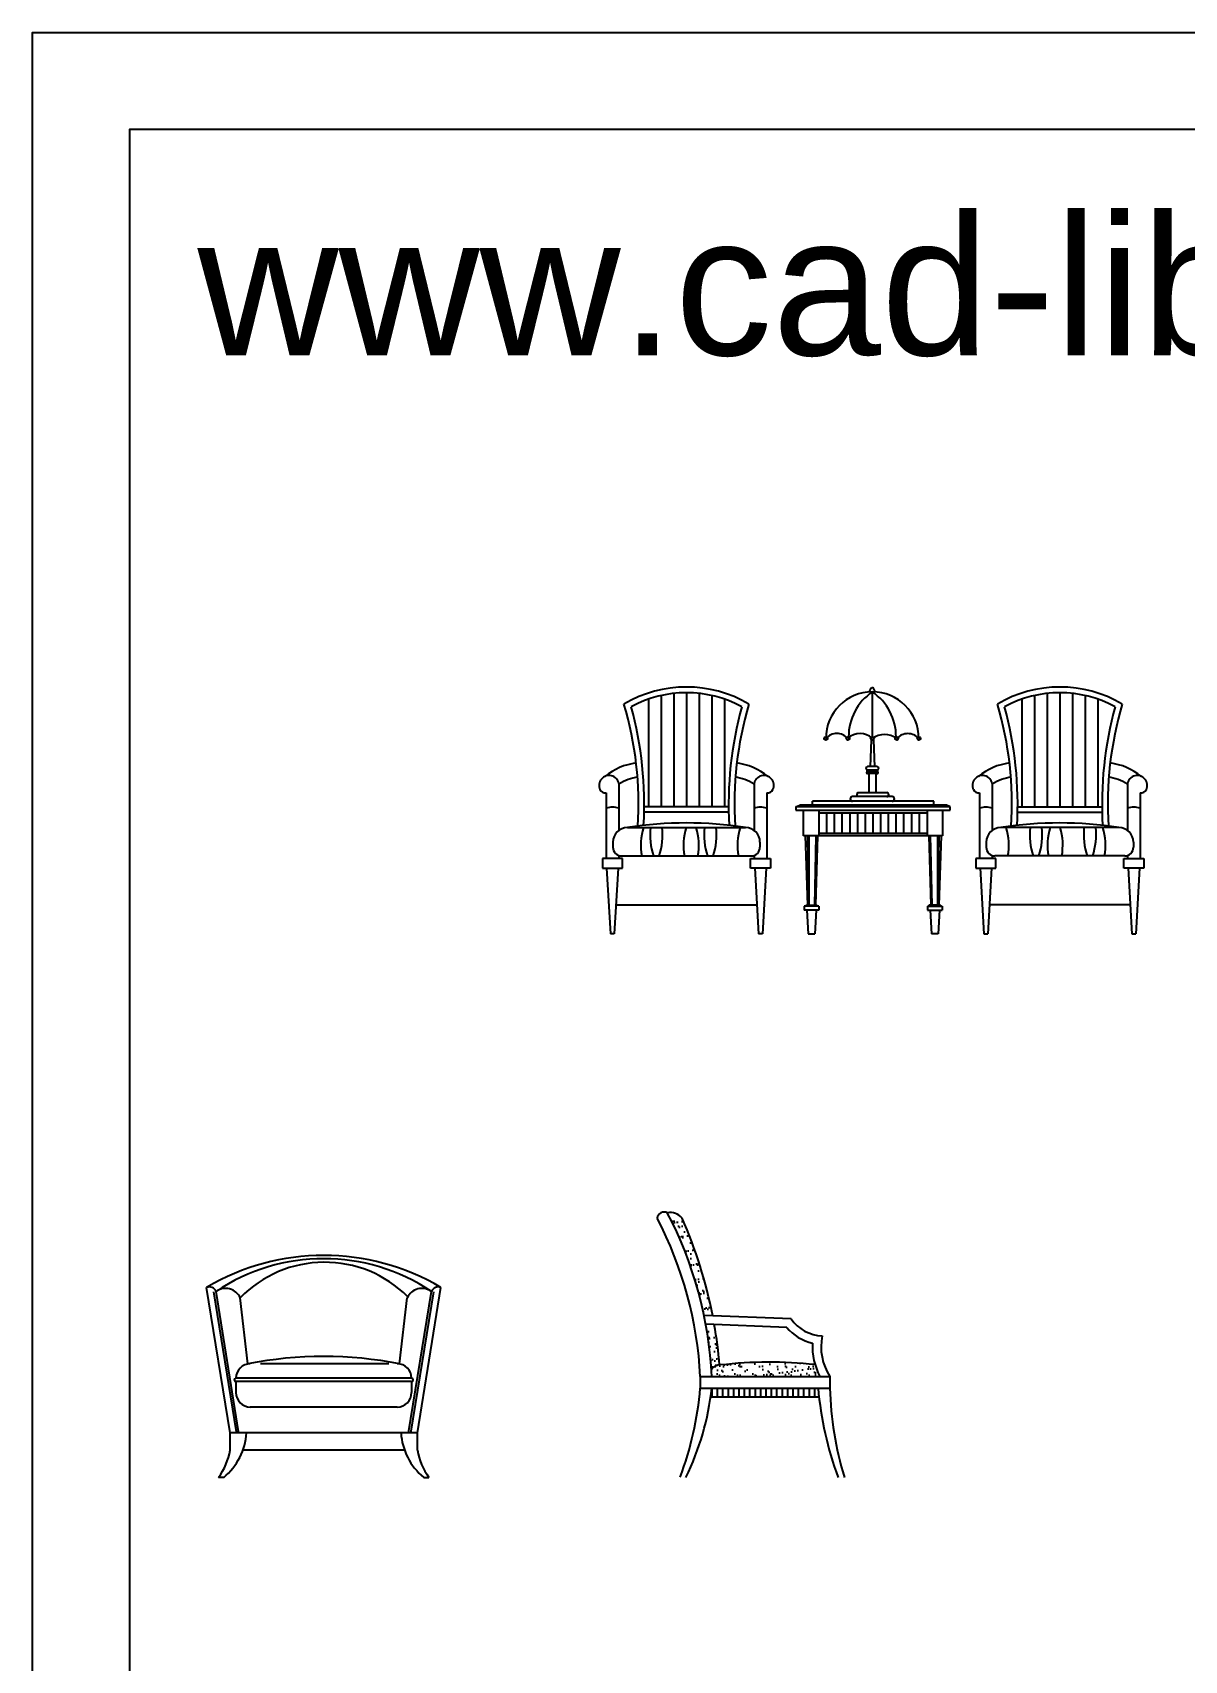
# Model space of a CAD drawing. Header units: inches. Extents: x 10 to 52.5, y 12.2 to 37.
# Drawn here: x 10 to 14, y 31.36 to 37.01 of the extents above; entities that cross this region are included whole.
import ezdxf

# ---------------------------------------------------------------- set-up
doc = ezdxf.new("R2010")
doc.units = ezdxf.units.IN
doc.header["$MEASUREMENT"] = 0
for name, color, linetype in [('02', 2, 'Continuous'), ('1', 1, 'Continuous'), ('4', 4, 'Continuous'), ('8', 8, 'Continuous'), ('kadrbm', 4, 'Continuous')]:
    doc.layers.add(name, color=color, linetype=linetype)
doc.styles.add('bmmm', font='swissel.ttf')

# ---------------------------------------------------------------- blocks, each defined once
blk = doc.blocks.new('kadrbm')
at = {"layer": 'kadrbm', "color": 4}
blk.add_lwpolyline([(0, 0), (0, 24.7972), (21, 24.7972), (21, 0), (0, 0)], close=True, dxfattribs=at)
blk.add_lwpolyline([(20.6631, 0.3257), (20.6631, 24.4603), (0.3369, 24.4603), (0.3369, 0.3257), (20.6631, 0.3257)], dxfattribs=at)
at = {"layer": 'kadrbm', "color": 211, "true_color": 0xf674fb, "style": 'bmmm'}
blk.add_text('www.cad-libraries.blogspot.com', height=0.485134, dxfattribs=at).set_placement((0.5726, 23.6772))

msp = doc.modelspace()

# ---------------------------------------------------------------- hatches: boundary and pattern name
at = {"layer": '8'}
h = msp.add_hatch(dxfattribs=at)
h.set_pattern_fill('AR-SAND', color=256, scale=0.02, style=0)
h.set_pattern_definition([(37.5, (-143.301792, 2.30306), (-0.001259867, 0.0385364754), [0, -0.0304, 0, -0.034, 0, -0.0325]), (7.5, (-143.30179, 2.30306), (0.035395534, 0.056442921), [0, -0.0164, 0, -0.0274, 0, -0.0105]), (327.5, (-143.326392, 2.30306), (0.062282837, 0.000113181), [0, -0.01, 0, -0.036, 0, -0.047]), (317.5, (-143.32639, 2.30306), (0.060122532, 0.017553511), [0, -0.005, 0, -0.0236, 0, -0.027])])
h.paths.add_polyline_path([(12.2562, 32.8927, 0.259842), (12.205, 32.9113, -0.069637), (12.3326, 32.5549), (12.3625, 32.5537, 0.055053)])
h.paths.add_polyline_path([(12.3681, 32.5234), (12.3385, 32.5246, -0.029012), (12.3582, 32.3675, -0.210585), (12.3867, 32.3826, 0.021949)])
h.paths.add_polyline_path([(12.3896, 32.3827, 0.229767), (12.3582, 32.3675, -0.00454), (12.3596, 32.3427), (12.7347, 32.3427, -0.051251), (12.7177, 32.3841, 0.056772)])
h = msp.add_hatch(dxfattribs=at)
h.set_pattern_fill('LINE', color=256, scale=0.15, angle=90, style=0)
h.set_pattern_definition([(90, (-143.301792, 2.30306), (-0.01875, 1e-18), [])])
h.paths.add_polyline_path([(12.7313, 32.2727, -0.006211), (12.7282, 32.3027), (12.3594, 32.3027, -0.008058), (12.3557, 32.2727)])

# ---------------------------------------------------------------- linework, layer by layer
at = {"layer": '02'}
for p, q in [((10.7092, 32.1508), (10.6307, 32.6368)), ((10.7171, 32.1521), (10.6386, 32.6381)), ((10.749, 32.3869), (10.7229, 32.616)), ((11.276, 32.3869), (11.3021, 32.616)), ((11.3071, 32.1473), (11.3864, 32.6381)), ((11.315, 32.146), (11.3942, 32.6368)), ((11.2387, 32.3869), (10.7932, 32.3869)), ((11.3175, 32.3369), (10.7075, 32.3369)), ((11.3175, 32.3251), (10.7075, 32.3251)), ((10.7075, 32.3251), (10.7075, 32.2869)), ((11.3175, 32.3251), (11.3175, 32.2869)), ((11.2675, 32.2369), (10.7575, 32.2369)), ((11.3375, 32.1473), (10.6875, 32.1473))]:
    msp.add_line(p, q, dxfattribs=at)
for centre, radius, start, end in [((11.0125, 32.0799), 0.6718, 56.1866, 123.8134), ((11.0154, 32.3309), 0.4085, 45.1066, 135.73), ((10.6152, 32.628), 0.0255, 23.1766, 110.9448), ((10.6715, 32.5918), 0.0568, 25.2491, 125.3686), ((11.3535, 32.5918), 0.0568, 54.6314, 154.7509), ((11.4098, 32.628), 0.0255, 69.0552, 156.8234), ((10.7575, 32.3369), 0.05, 90, 180), ((11.0125, 31.0352), 1.3771, 78.9682, 101.0318), ((11.2675, 32.3369), 0.05, 0, 90), ((10.7075, 32.331), 0.00589, 90, 270), ((11.3175, 32.331), 0.00589, 270, 90), ((10.7575, 32.2869), 0.05, 180, 270), ((11.2675, 32.2869), 0.05, 270, 0), ((11.4949, 32.1589), 0.2144, 183.106, 230.8273)]:
    msp.add_arc(centre, radius, start, end, dxfattribs=at)
at = {"layer": '1'}
for p, q in [((12.1835, 34.7064), (12.1835, 34.3205)), ((12.2275, 34.7137), (12.2275, 34.3205)), ((12.2715, 34.7161), (12.2715, 34.3205)), ((12.3155, 34.7137), (12.3155, 34.3205)), ((12.3595, 34.7064), (12.3595, 34.3205)), ((12.9167, 34.5634), (12.9167, 34.7191)), ((13.4795, 34.7064), (13.4795, 34.3205)), ((13.5235, 34.7137), (13.5235, 34.3205)), ((13.5675, 34.7161), (13.5675, 34.3205)), ((13.6115, 34.7137), (13.6115, 34.3205)), ((13.6555, 34.7064), (13.6555, 34.3205)), ((12.1395, 34.694), (12.1395, 34.3205)), ((12.4035, 34.694), (12.4035, 34.3205)), ((13.4355, 34.694), (13.4355, 34.3205)), ((13.6995, 34.694), (13.6995, 34.3205)), ((12.9126, 34.5533), (12.9086, 34.459)), ((12.9167, 34.5634), (12.9167, 34.5634)), ((12.9167, 34.5517), (12.9167, 34.5517)), ((12.9207, 34.5533), (12.9247, 34.459)), ((12.9331, 34.4599), (12.9002, 34.4599)), ((12.9002, 34.4486), (12.9331, 34.4486)), ((12.9331, 34.4427), (12.9002, 34.4427)), ((12.9331, 34.4353), (12.9002, 34.4353)), ((12.9046, 34.4353), (12.9046, 34.3695)), ((12.9086, 34.4599), (12.9086, 34.459)), ((12.9247, 34.4599), (12.9247, 34.459)), ((12.9288, 34.4353), (12.9288, 34.3695)), ((11.993, 34.3687), (11.993, 34.141)), ((12.0369, 34.4007), (12.0369, 34.2384)), ((12.5061, 34.4007), (12.5061, 34.2384)), ((12.55, 34.3687), (12.55, 34.141)), ((12.9853, 34.3557), (12.848, 34.3557)), ((12.8666, 34.3695), (12.9667, 34.3695)), ((12.9167, 34.3557), (12.9167, 34.3557)), ((12.9651, 34.3557), (12.9651, 34.3557)), ((13.289, 34.3687), (13.289, 34.141)), ((13.3329, 34.4007), (13.3329, 34.2384)), ((13.8021, 34.4007), (13.8021, 34.2384)), ((13.846, 34.3687), (13.846, 34.141)), ((12.4181, 34.3011), (12.1248, 34.3011)), ((12.4179, 34.3205), (12.1251, 34.3205)), ((12.6517, 34.3204), (12.6648, 34.3262)), ((13.1872, 34.3204), (12.6517, 34.3204)), ((12.6517, 34.3204), (12.6517, 34.3083)), ((12.6517, 34.3083), (13.1872, 34.3083)), ((13.1742, 34.3262), (12.6648, 34.3262)), ((12.6782, 34.2191), (12.6782, 34.3083)), ((12.7094, 34.3262), (12.7094, 34.3396)), ((13.1296, 34.3396), (12.7094, 34.3396)), ((12.7318, 34.2191), (12.7318, 34.3083)), ((12.7318, 34.2994), (13.1072, 34.2994)), ((12.7577, 34.2994), (12.7577, 34.228)), ((12.7845, 34.2994), (12.7845, 34.228)), ((12.8112, 34.2994), (12.8112, 34.228)), ((12.838, 34.2994), (12.838, 34.228)), ((12.8648, 34.2994), (12.8648, 34.228)), ((12.8916, 34.2994), (12.8916, 34.228)), ((12.9183, 34.2994), (12.9183, 34.228)), ((12.9451, 34.2994), (12.9451, 34.228)), ((12.9719, 34.2994), (12.9719, 34.228)), ((12.9987, 34.2994), (12.9987, 34.228)), ((13.0254, 34.2994), (13.0254, 34.228)), ((13.0522, 34.2994), (13.0522, 34.228)), ((13.079, 34.2994), (13.079, 34.228)), ((13.1072, 34.3083), (13.1072, 34.2191)), ((13.1296, 34.3262), (13.1296, 34.3396)), ((13.1607, 34.3083), (13.1607, 34.2191)), ((13.1872, 34.3204), (13.1742, 34.3262)), ((13.1872, 34.3083), (13.1872, 34.3204)), ((13.4208, 34.3011), (13.7142, 34.3011)), ((13.4211, 34.3205), (13.7139, 34.3205)), ((12.0663, 34.248), (12.4767, 34.248)), ((13.7727, 34.248), (13.3623, 34.248)), ((12.0163, 34.198), (12.0163, 34.1799)), ((12.5267, 34.198), (12.5267, 34.1799)), ((13.1607, 34.2191), (12.6782, 34.2191)), ((12.6838, 34.2191), (12.6911, 33.9787)), ((12.6917, 34.2191), (12.6946, 33.9787)), ((12.6962, 34.2191), (12.6962, 33.9787)), ((12.7211, 34.2191), (12.7162, 33.9787)), ((12.7262, 34.2191), (12.719, 33.9787)), ((13.1072, 34.228), (12.7318, 34.228)), ((13.1128, 34.2191), (13.12, 33.9787)), ((13.1179, 34.2191), (13.1228, 33.9787)), ((13.1428, 34.2191), (13.1428, 33.9787)), ((13.1473, 34.2191), (13.1444, 33.9787)), ((13.1552, 34.2191), (13.1479, 33.9787)), ((13.3123, 34.198), (13.3123, 34.1799)), ((13.8227, 34.198), (13.8227, 34.1799)), ((12.049, 34.141), (11.98, 34.141)), ((11.98, 34.141), (11.98, 34.1075)), ((12.0369, 34.1514), (12.0369, 34.141)), ((12.0463, 34.1499), (12.4967, 34.1499)), ((12.049, 34.1075), (12.049, 34.141)), ((12.494, 34.1075), (12.494, 34.141)), ((12.494, 34.141), (12.5629, 34.141)), ((12.5061, 34.1514), (12.5061, 34.141)), ((12.5629, 34.141), (12.5629, 34.1075)), ((13.2761, 34.141), (13.2761, 34.1075)), ((13.345, 34.141), (13.2761, 34.141)), ((13.3329, 34.1514), (13.3329, 34.141)), ((13.7927, 34.1499), (13.3423, 34.1499)), ((13.345, 34.1075), (13.345, 34.141)), ((13.79, 34.141), (13.859, 34.141)), ((13.79, 34.1075), (13.79, 34.141)), ((13.8021, 34.1514), (13.8021, 34.141)), ((13.859, 34.141), (13.859, 34.1075)), ((11.98, 34.1075), (12.049, 34.1075)), ((11.9945, 34.1075), (12.0079, 33.8799)), ((12.0345, 34.1075), (12.0211, 33.8799)), ((12.5629, 34.1075), (12.494, 34.1075)), ((12.5085, 34.1075), (12.5218, 33.8799)), ((12.5484, 34.1075), (12.5351, 33.8799)), ((13.2761, 34.1075), (13.345, 34.1075)), ((13.2905, 34.1075), (13.3039, 33.8799)), ((13.3305, 34.1075), (13.3172, 33.8799)), ((13.859, 34.1075), (13.79, 34.1075)), ((13.8045, 34.1075), (13.8179, 33.8799)), ((13.8445, 34.1075), (13.8311, 33.8799)), ((12.027, 33.9799), (12.516, 33.9799)), ((12.7305, 33.9754), (12.6796, 33.9754)), ((12.6796, 33.9754), (12.6796, 33.962)), ((12.7305, 33.962), (12.6796, 33.962)), ((12.6853, 33.9787), (12.7257, 33.9787)), ((12.6853, 33.9787), (12.6853, 33.9754)), ((12.6894, 33.962), (12.6943, 33.8799)), ((12.7215, 33.962), (12.7166, 33.8799)), ((12.7257, 33.9787), (12.7257, 33.9754)), ((12.7305, 33.9754), (12.7305, 33.962)), ((13.1085, 33.9754), (13.1594, 33.9754)), ((13.1085, 33.9754), (13.1085, 33.962)), ((13.1085, 33.962), (13.1594, 33.962)), ((13.1537, 33.9787), (13.1133, 33.9787)), ((13.1133, 33.9787), (13.1133, 33.9754)), ((13.1175, 33.962), (13.1223, 33.8799)), ((13.1496, 33.962), (13.1447, 33.8799)), ((13.1537, 33.9787), (13.1537, 33.9754)), ((13.1594, 33.9754), (13.1594, 33.962)), ((13.812, 33.9799), (13.323, 33.9799)), ((12.0211, 33.8799), (12.0079, 33.8799)), ((12.5351, 33.8799), (12.5219, 33.8791)), ((12.6943, 33.8799), (12.7166, 33.8799)), ((13.1447, 33.8799), (13.1223, 33.8799)), ((13.3039, 33.8799), (13.3171, 33.8791)), ((13.8179, 33.8799), (13.8311, 33.8799))]:
    msp.add_line(p, q, dxfattribs=at)
for centre in [(12.7552, 34.5576), (12.8319, 34.5576), (12.9167, 34.5576), (13.0015, 34.5576), (13.0782, 34.5576)]:
    msp.add_circle(centre, 0.00586, dxfattribs=at)
for centre, radius, start, end in [((12.2715, 34.3111), 0.425, 59.3269, 120.6731), ((12.2715, 34.3111), 0.405, 61.6859, 118.3141), ((12.9167, 34.5576), 0.1615, 0, 180), ((13.0206, 34.5644), 0.1863, 123.8979, 180.453), ((12.9242, 34.7194), 0.0172, 117.037, 184.523), ((12.9086, 34.7194), 0.0172, 355.477, 62.963), ((12.8127, 34.5644), 0.1863, 359.547, 56.1021), ((13.5675, 34.3111), 0.425, 59.3269, 120.6731), ((13.5675, 34.3111), 0.405, 61.6859, 118.3141), ((10.8914, 34.3302), 1.2137, 356.3614, 16.5816), ((10.856, 34.3299), 1.2691, 356.6472, 15.4315), ((13.6869, 34.3299), 1.2691, 164.5685, 183.3528), ((13.6515, 34.3302), 1.2137, 163.4184, 183.6386), ((12.1875, 34.3302), 1.2137, 356.3614, 16.5816), ((12.1521, 34.3299), 1.2691, 356.6472, 15.4315), ((14.983, 34.3299), 1.2691, 164.5685, 183.3528), ((14.9475, 34.3302), 1.2137, 163.4184, 183.6386), ((12.7935, 34.5227), 0.0518, 42.2734, 137.7266), ((12.8743, 34.5133), 0.0613, 46.2387, 133.7613), ((12.9591, 34.498), 0.0731, 54.5605, 125.4395), ((13.0398, 34.5217), 0.0525, 43.1163, 136.8837), ((12.1253, 34.2574), 0.2169, 97.5458, 129.0325), ((12.4177, 34.2574), 0.2169, 50.9675, 82.4542), ((13.4213, 34.2574), 0.2169, 97.5458, 129.0325), ((13.7137, 34.2574), 0.2169, 50.9675, 82.4542), ((12.0028, 34.3942), 0.0347, 10.7651, 204.3389), ((12.1253, 34.2574), 0.1669, 97.5458, 121.9658), ((12.4177, 34.2574), 0.1669, 58.0342, 82.4542), ((12.5402, 34.3942), 0.0347, 335.6611, 169.2349), ((12.9002, 34.4543), 0.00563, 90, 270), ((12.9002, 34.439), 0.00369, 90, 270), ((12.9002, 34.4457), 0.00298, 90, 270), ((12.9331, 34.4543), 0.00563, 270, 90), ((12.9331, 34.4457), 0.00298, 270, 90), ((12.9331, 34.439), 0.00369, 270, 90), ((13.2988, 34.3942), 0.0347, 10.7651, 204.3389), ((13.4213, 34.2574), 0.1669, 97.5458, 121.9658), ((13.7137, 34.2574), 0.1669, 58.0342, 82.4542), ((13.8362, 34.3942), 0.0347, 335.6611, 169.2349), ((11.9892, 34.3881), 0.0197, 204.3389, 281.1095), ((12.5538, 34.3881), 0.0197, 258.8905, 335.6611), ((12.848, 34.3476), 0.00807, 90, 270), ((12.8701, 34.3626), 0.00771, 116.3571, 243.6429), ((12.9667, 34.3626), 0.0069, 270, 90), ((12.9853, 34.3476), 0.00807, 270, 90), ((13.2852, 34.3881), 0.0197, 204.3389, 281.1095), ((13.8498, 34.3881), 0.0197, 258.8905, 335.6611), ((12.0156, 34.2485), 0.0703, 72.3846, 108.7836), ((12.5273, 34.2485), 0.0703, 71.2164, 107.6154), ((12.5349, 34.2934), 0.0254, 50.3366, 51.1914), ((13.3041, 34.2934), 0.0254, 128.8086, 129.6634), ((13.3117, 34.2485), 0.0703, 72.3846, 108.7836), ((13.8234, 34.2485), 0.0703, 71.2164, 107.6154), ((12.0663, 34.198), 0.05, 90, 180), ((12.2715, 32.9601), 1.3041, 80.9477, 99.0523), ((12.3203, 34.1871), 0.2074, 162.9375, 190.324), ((12.3917, 34.2257), 0.2465, 174.7208, 197.9117), ((11.9422, 34.2257), 0.2465, 342.0883, 5.2792), ((12.4687, 34.1871), 0.2074, 162.9375, 190.324), ((12.1072, 34.1871), 0.2074, 349.676, 17.0625), ((12.579, 34.2257), 0.2465, 174.7208, 197.9117), ((12.1296, 34.2257), 0.2465, 342.0883, 5.2792), ((12.6561, 34.1871), 0.2074, 162.9375, 190.324), ((12.4767, 34.198), 0.05, 0, 90), ((13.3623, 34.198), 0.05, 90, 180), ((13.5675, 32.9601), 1.3041, 80.9477, 99.0523), ((13.1829, 34.1871), 0.2074, 349.676, 17.0625), ((13.7094, 34.2257), 0.2465, 174.7208, 197.9117), ((13.26, 34.2257), 0.2465, 342.0883, 5.2792), ((13.7318, 34.1871), 0.2074, 162.9375, 190.324), ((13.3703, 34.1871), 0.2074, 349.676, 17.0625), ((13.8968, 34.2257), 0.2465, 174.7208, 197.9117), ((13.4473, 34.2257), 0.2465, 342.0883, 5.2792), ((13.5187, 34.1871), 0.2074, 349.676, 17.0625), ((13.7727, 34.198), 0.05, 0, 90), ((12.0463, 34.1799), 0.03, 180, 270), ((12.4967, 34.1799), 0.03, 270, 0), ((13.3423, 34.1799), 0.03, 180, 270), ((13.7927, 34.1799), 0.03, 270, 0)]:
    msp.add_arc(centre, radius, start, end, dxfattribs=at)
at = {"layer": '4'}
for p, q in [((10.6875, 32.1473), (10.606, 32.6519)), ((11.3375, 32.1473), (11.419, 32.6519)), ((12.6347, 32.5427), (12.3326, 32.5549)), ((12.6194, 32.5133), (12.3385, 32.5246)), ((12.3195, 32.3427), (12.3195, 32.3027)), ((12.3195, 32.3427), (12.7695, 32.3427)), ((12.7695, 32.3427), (12.7695, 32.3027)), ((12.3195, 32.3027), (12.7695, 32.3027)), ((12.3557, 32.2727), (12.7313, 32.2727)), ((10.6875, 32.0873), (10.6875, 32.1473)), ((11.3375, 32.0873), (11.3375, 32.1473)), ((11.2928, 32.0873), (10.7321, 32.0873)), ((10.6655, 31.9927), (10.6476, 31.9927)), ((11.3595, 31.9927), (11.3774, 31.9927))]:
    msp.add_line(p, q, dxfattribs=at)
for centre, radius, start, end in [((12.1942, 32.8887), 0.025, 64.541, 170.8012), ((10.9954, 32.2771), 1.3257, 2.8391, 27.6711), ((12.2139, 32.856), 0.056, 40.9527, 99.2157), ((10.9954, 32.2771), 1.3657, 2.7559, 27.6711), ((10.7744, 32.2421), 1.6184, 11.0998, 23.7041), ((11.0125, 31.9643), 0.7988, 59.4122, 120.5878), ((10.7744, 32.2421), 1.6184, 4.9807, 10.0103), ((12.7464, 32.6199), 0.1658, 220.0139, 256.986), ((12.7464, 32.6199), 0.1358, 214.6425, 268.402), ((12.9274, 32.446), 0.2186, 176.7526, 208.1891), ((12.9274, 32.446), 0.1886, 168.3214, 213.1972), ((12.3896, 32.3427), 0.04, 90, 141.7604), ((12.5596, 30.9431), 1.4496, 83.7367, 96.7339), ((11.1471, 32.4046), 1.1768, 339.5155, 355.0358), ((11.4269, 32.4051), 0.9382, 333.9222, 353.733), ((13.9373, 32.4112), 1.2139, 185.1276, 200.1661), ((13.9203, 32.3293), 1.1511, 181.3228, 197.0019), ((10.5301, 32.1589), 0.2144, 309.1727, 356.894), ((10.4654, 32.1253), 0.2253, 323.9596, 350.3021), ((11.5596, 32.1253), 0.2253, 189.6979, 216.0404)]:
    msp.add_arc(centre, radius, start, end, dxfattribs=at)

# ---------------------------------------------------------------- block references
at = {"layer": 'kadrbm'}
msp.add_blockref('kadrbm', (10.0018, 12.2106), dxfattribs=at)

doc.saveas('drawing.dxf')
